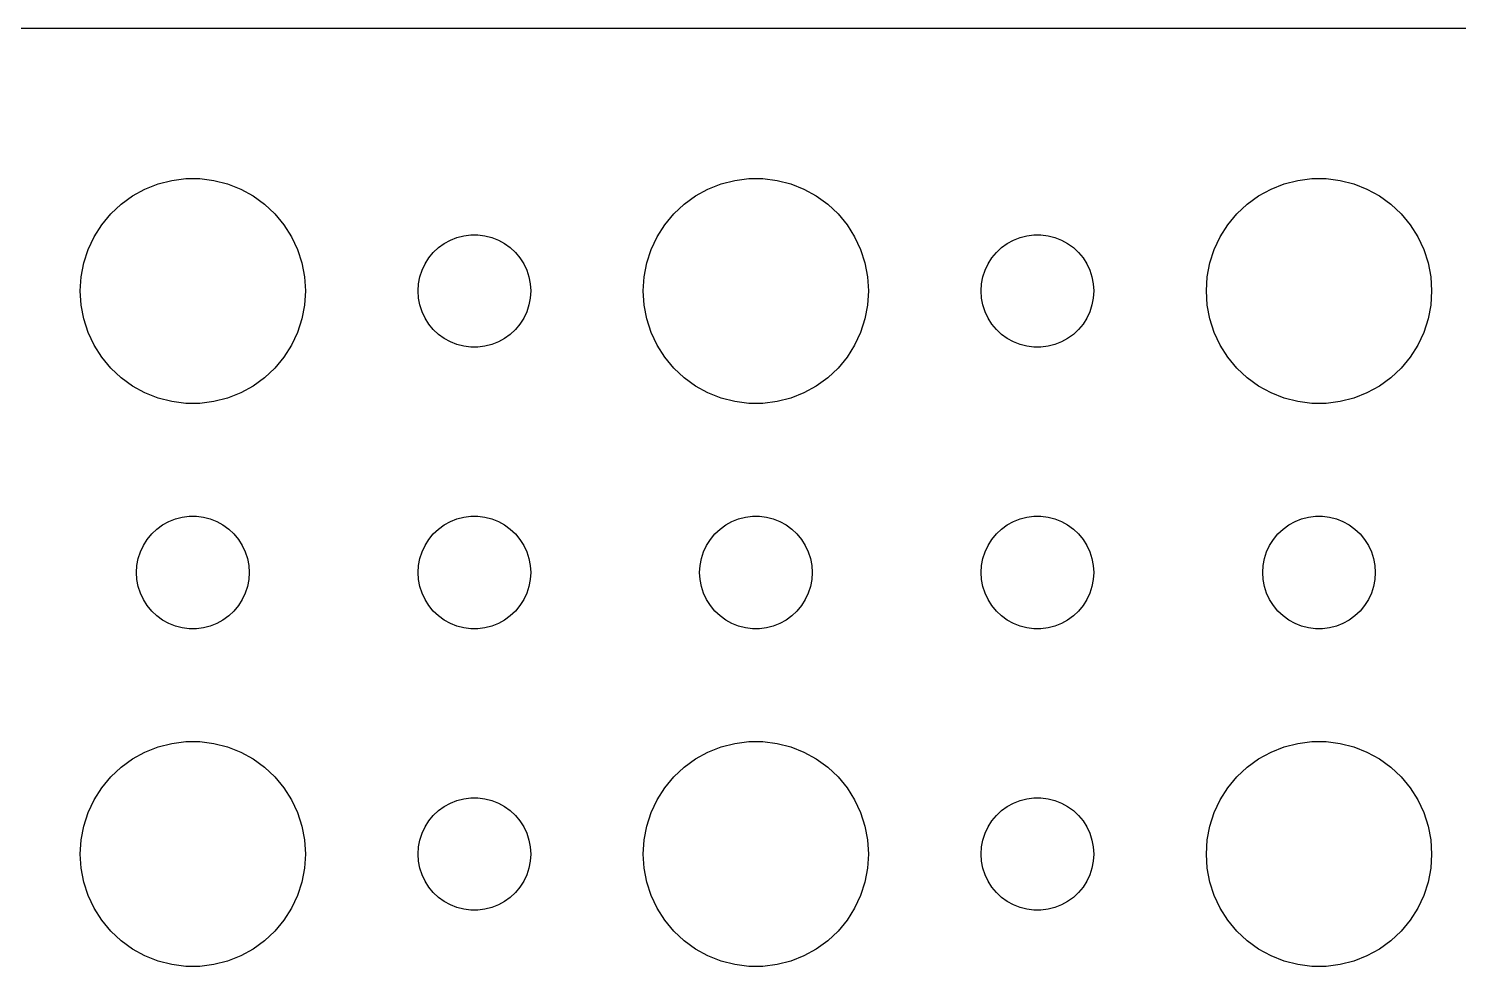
# Model space of a CAD drawing. Header units: metres. Extents: x -134 to 134, y 176 to 508.
# Drawn here: x 63.12 to 101.21, y 255.01 to 279.99 of the extents above; entities that cross this region are included whole.
import ezdxf

# ---------------------------------------------------------------- set-up
doc = ezdxf.new("R2010")
doc.units = ezdxf.units.M

msp = doc.modelspace()

# ---------------------------------------------------------------- linework, layer by layer
for p, q in [((129.814, 279.99), (-129.814, 279.99)), ((66.2227, 275.714), (66.573, 275.853)), ((66.573, 275.853), (66.9379, 275.947)), ((66.9379, 275.947), (67.3116, 275.994)), ((67.3116, 275.994), (67.6884, 275.994)), ((67.6884, 275.994), (68.0621, 275.947)), ((68.0621, 275.947), (68.427, 275.853)), ((68.427, 275.853), (68.7773, 275.714)), ((81.2227, 275.714), (81.573, 275.853)), ((81.573, 275.853), (81.9379, 275.947)), ((81.9379, 275.947), (82.3116, 275.994)), ((82.3116, 275.994), (82.6884, 275.994)), ((82.6884, 275.994), (83.0621, 275.947)), ((83.0621, 275.947), (83.427, 275.853)), ((83.427, 275.853), (83.7773, 275.714)), ((96.2227, 275.714), (96.573, 275.853)), ((96.573, 275.853), (96.9379, 275.947)), ((96.9379, 275.947), (97.3116, 275.994)), ((97.3116, 275.994), (97.6884, 275.994)), ((97.6884, 275.994), (98.0621, 275.947)), ((98.0621, 275.947), (98.427, 275.853)), ((98.427, 275.853), (98.7773, 275.714)), ((65.5877, 275.312), (65.8925, 275.533)), ((65.8925, 275.533), (66.2227, 275.714)), ((68.7773, 275.714), (69.1075, 275.533)), ((69.1075, 275.533), (69.4123, 275.312)), ((80.5877, 275.312), (80.8925, 275.533)), ((80.8925, 275.533), (81.2227, 275.714)), ((83.7773, 275.714), (84.1075, 275.533)), ((84.1075, 275.533), (84.4123, 275.312)), ((95.5877, 275.312), (95.8925, 275.533)), ((95.8925, 275.533), (96.2227, 275.714)), ((98.7773, 275.714), (99.1075, 275.533)), ((99.1075, 275.533), (99.4123, 275.312)), ((65.073, 274.763), (65.3131, 275.054)), ((65.3131, 275.054), (65.5877, 275.312)), ((69.4123, 275.312), (69.6869, 275.054)), ((69.6869, 275.054), (69.927, 274.763)), ((80.073, 274.763), (80.3131, 275.054)), ((80.3131, 275.054), (80.5877, 275.312)), ((84.4123, 275.312), (84.6869, 275.054)), ((84.6869, 275.054), (84.927, 274.763)), ((95.073, 274.763), (95.3131, 275.054)), ((95.3131, 275.054), (95.5877, 275.312)), ((99.4123, 275.312), (99.6869, 275.054)), ((99.6869, 275.054), (99.927, 274.763)), ((64.8711, 274.445), (65.073, 274.763)), ((69.927, 274.763), (70.1289, 274.445)), ((79.8711, 274.445), (80.073, 274.763)), ((84.927, 274.763), (85.1289, 274.445)), ((94.8711, 274.445), (95.073, 274.763)), ((99.927, 274.763), (100.129, 274.445)), ((64.7107, 274.104), (64.8711, 274.445)), ((70.1289, 274.445), (70.2893, 274.104)), ((74.0439, 274.156), (74.1963, 274.266)), ((74.1963, 274.266), (74.3613, 274.357)), ((74.3613, 274.357), (74.5365, 274.427)), ((74.5365, 274.427), (74.7189, 274.473)), ((74.7189, 274.473), (74.9058, 274.497)), ((74.9058, 274.497), (75.0942, 274.497)), ((75.0942, 274.497), (75.2811, 274.473)), ((75.2811, 274.473), (75.4635, 274.427)), ((75.4635, 274.427), (75.6387, 274.357)), ((75.6387, 274.357), (75.8037, 274.266)), ((75.8037, 274.266), (75.9561, 274.156)), ((79.7107, 274.104), (79.8711, 274.445)), ((85.1289, 274.445), (85.2893, 274.104)), ((89.0439, 274.156), (89.1963, 274.266)), ((89.1963, 274.266), (89.3613, 274.357)), ((89.3613, 274.357), (89.5365, 274.427)), ((89.5365, 274.427), (89.7189, 274.473)), ((89.7189, 274.473), (89.9058, 274.497)), ((89.9058, 274.497), (90.0942, 274.497)), ((90.0942, 274.497), (90.2811, 274.473)), ((90.2811, 274.473), (90.4635, 274.427)), ((90.4635, 274.427), (90.6387, 274.357)), ((90.6387, 274.357), (90.8037, 274.266)), ((90.8037, 274.266), (90.9561, 274.156)), ((94.7107, 274.104), (94.8711, 274.445)), ((100.129, 274.445), (100.289, 274.104)), ((64.5943, 273.746), (64.7107, 274.104)), ((70.2893, 274.104), (70.4057, 273.746)), ((73.6855, 273.723), (73.7865, 273.882)), ((73.7865, 273.882), (73.9065, 274.027)), ((73.9065, 274.027), (74.0439, 274.156)), ((75.9561, 274.156), (76.0934, 274.027)), ((76.0934, 274.027), (76.2135, 273.882)), ((76.2135, 273.882), (76.3145, 273.723)), ((79.5943, 273.746), (79.7107, 274.104)), ((85.2893, 274.104), (85.4057, 273.746)), ((88.6855, 273.723), (88.7865, 273.882)), ((88.7865, 273.882), (88.9065, 274.027)), ((88.9065, 274.027), (89.0439, 274.156)), ((90.9561, 274.156), (91.0934, 274.027)), ((91.0934, 274.027), (91.2135, 273.882)), ((91.2135, 273.882), (91.3145, 273.723)), ((94.5943, 273.746), (94.7107, 274.104)), ((100.289, 274.104), (100.406, 273.746)), ((64.5237, 273.376), (64.5943, 273.746)), ((70.4057, 273.746), (70.4763, 273.376)), ((73.5471, 273.373), (73.6053, 273.552)), ((73.6053, 273.552), (73.6855, 273.723)), ((76.3145, 273.723), (76.3947, 273.552)), ((76.3947, 273.552), (76.4529, 273.373)), ((79.5237, 273.376), (79.5943, 273.746)), ((85.4057, 273.746), (85.4763, 273.376)), ((88.5471, 273.373), (88.6053, 273.552)), ((88.6053, 273.552), (88.6855, 273.723)), ((91.3145, 273.723), (91.3947, 273.552)), ((91.3947, 273.552), (91.4529, 273.373)), ((94.5237, 273.376), (94.5943, 273.746)), ((100.406, 273.746), (100.476, 273.376)), ((64.5, 273), (64.5237, 273.376)), ((70.4763, 273.376), (70.5, 273)), ((73.5, 273), (73.5118, 273.188)), ((73.5118, 273.188), (73.5471, 273.373)), ((76.4529, 273.373), (76.4882, 273.188)), ((76.4882, 273.188), (76.5, 273)), ((79.5, 273), (79.5237, 273.376)), ((85.4763, 273.376), (85.5, 273)), ((88.5, 273), (88.5118, 273.188)), ((88.5118, 273.188), (88.5471, 273.373)), ((91.4529, 273.373), (91.4882, 273.188)), ((91.4882, 273.188), (91.5, 273)), ((94.5, 273), (94.5237, 273.376)), ((100.476, 273.376), (100.5, 273)), ((64.5237, 272.624), (64.5, 273)), ((70.5, 273), (70.4763, 272.624)), ((73.5118, 272.812), (73.5, 273)), ((73.5471, 272.627), (73.5118, 272.812)), ((76.4882, 272.812), (76.4529, 272.627)), ((76.5, 273), (76.4882, 272.812)), ((79.5237, 272.624), (79.5, 273)), ((85.5, 273), (85.4763, 272.624)), ((88.5118, 272.812), (88.5, 273)), ((88.5471, 272.627), (88.5118, 272.812)), ((91.4882, 272.812), (91.4529, 272.627)), ((91.5, 273), (91.4882, 272.812)), ((94.5237, 272.624), (94.5, 273)), ((100.5, 273), (100.476, 272.624)), ((64.5943, 272.254), (64.5237, 272.624)), ((70.4763, 272.624), (70.4057, 272.254)), ((73.6053, 272.448), (73.5471, 272.627)), ((73.6855, 272.277), (73.6053, 272.448)), ((76.3947, 272.448), (76.3145, 272.277)), ((76.4529, 272.627), (76.3947, 272.448)), ((79.5943, 272.254), (79.5237, 272.624)), ((85.4763, 272.624), (85.4057, 272.254)), ((88.6053, 272.448), (88.5471, 272.627)), ((88.6855, 272.277), (88.6053, 272.448)), ((91.3947, 272.448), (91.3145, 272.277)), ((91.4529, 272.627), (91.3947, 272.448)), ((94.5943, 272.254), (94.5237, 272.624)), ((100.476, 272.624), (100.406, 272.254)), ((64.7107, 271.896), (64.5943, 272.254)), ((70.4057, 272.254), (70.2893, 271.896)), ((73.7865, 272.118), (73.6855, 272.277)), ((73.9065, 271.973), (73.7865, 272.118)), ((74.0439, 271.844), (73.9065, 271.973)), ((76.0934, 271.973), (75.9561, 271.844)), ((76.2135, 272.118), (76.0934, 271.973)), ((76.3145, 272.277), (76.2135, 272.118)), ((79.7107, 271.896), (79.5943, 272.254)), ((85.4057, 272.254), (85.2893, 271.896)), ((88.7865, 272.118), (88.6855, 272.277)), ((88.9065, 271.973), (88.7865, 272.118)), ((89.0439, 271.844), (88.9065, 271.973)), ((91.0934, 271.973), (90.9561, 271.844)), ((91.2135, 272.118), (91.0934, 271.973)), ((91.3145, 272.277), (91.2135, 272.118)), ((94.7107, 271.896), (94.5943, 272.254)), ((100.406, 272.254), (100.289, 271.896)), ((64.8711, 271.555), (64.7107, 271.896)), ((70.2893, 271.896), (70.1289, 271.555)), ((74.1963, 271.734), (74.0439, 271.844)), ((74.3613, 271.643), (74.1963, 271.734)), ((74.5365, 271.573), (74.3613, 271.643)), ((74.7189, 271.527), (74.5365, 271.573)), ((75.4635, 271.573), (75.2811, 271.527)), ((75.6387, 271.643), (75.4635, 271.573)), ((75.8037, 271.734), (75.6387, 271.643)), ((75.9561, 271.844), (75.8037, 271.734)), ((79.8711, 271.555), (79.7107, 271.896)), ((85.2893, 271.896), (85.1289, 271.555)), ((89.1963, 271.734), (89.0439, 271.844)), ((89.3613, 271.643), (89.1963, 271.734)), ((89.5365, 271.573), (89.3613, 271.643)), ((89.7189, 271.527), (89.5365, 271.573)), ((90.4635, 271.573), (90.2811, 271.527)), ((90.6387, 271.643), (90.4635, 271.573)), ((90.8037, 271.734), (90.6387, 271.643)), ((90.9561, 271.844), (90.8037, 271.734)), ((94.8711, 271.555), (94.7107, 271.896)), ((100.289, 271.896), (100.129, 271.555)), ((65.073, 271.237), (64.8711, 271.555)), ((65.3131, 270.946), (65.073, 271.237)), ((69.927, 271.237), (69.6869, 270.946)), ((70.1289, 271.555), (69.927, 271.237)), ((74.9058, 271.503), (74.7189, 271.527)), ((75.0942, 271.503), (74.9058, 271.503)), ((75.2811, 271.527), (75.0942, 271.503)), ((80.073, 271.237), (79.8711, 271.555)), ((80.3131, 270.946), (80.073, 271.237)), ((84.927, 271.237), (84.6869, 270.946)), ((85.1289, 271.555), (84.927, 271.237)), ((89.9058, 271.503), (89.7189, 271.527)), ((90.0942, 271.503), (89.9058, 271.503)), ((90.2811, 271.527), (90.0942, 271.503)), ((95.073, 271.237), (94.8711, 271.555)), ((95.3131, 270.946), (95.073, 271.237)), ((99.927, 271.237), (99.6869, 270.946)), ((100.129, 271.555), (99.927, 271.237)), ((65.5877, 270.688), (65.3131, 270.946)), ((69.6869, 270.946), (69.4123, 270.688)), ((80.5877, 270.688), (80.3131, 270.946)), ((84.6869, 270.946), (84.4123, 270.688)), ((95.5877, 270.688), (95.3131, 270.946)), ((99.6869, 270.946), (99.4123, 270.688)), ((65.8925, 270.467), (65.5877, 270.688)), ((66.2227, 270.286), (65.8925, 270.467)), ((69.1075, 270.467), (68.7773, 270.286)), ((69.4123, 270.688), (69.1075, 270.467)), ((80.8925, 270.467), (80.5877, 270.688)), ((81.2227, 270.286), (80.8925, 270.467)), ((84.1075, 270.467), (83.7773, 270.286)), ((84.4123, 270.688), (84.1075, 270.467)), ((95.8925, 270.467), (95.5877, 270.688)), ((96.2227, 270.286), (95.8925, 270.467)), ((99.1075, 270.467), (98.7773, 270.286)), ((99.4123, 270.688), (99.1075, 270.467)), ((66.573, 270.147), (66.2227, 270.286)), ((66.9379, 270.053), (66.573, 270.147)), ((67.3116, 270.006), (66.9379, 270.053)), ((68.0621, 270.053), (67.6884, 270.006)), ((68.427, 270.147), (68.0621, 270.053)), ((68.7773, 270.286), (68.427, 270.147)), ((81.573, 270.147), (81.2227, 270.286)), ((81.9379, 270.053), (81.573, 270.147)), ((82.3116, 270.006), (81.9379, 270.053)), ((83.0621, 270.053), (82.6884, 270.006)), ((83.427, 270.147), (83.0621, 270.053)), ((83.7773, 270.286), (83.427, 270.147)), ((96.573, 270.147), (96.2227, 270.286)), ((96.9379, 270.053), (96.573, 270.147)), ((97.3116, 270.006), (96.9379, 270.053)), ((98.0621, 270.053), (97.6884, 270.006)), ((98.427, 270.147), (98.0621, 270.053)), ((98.7773, 270.286), (98.427, 270.147)), ((67.6884, 270.006), (67.3116, 270.006)), ((82.6884, 270.006), (82.3116, 270.006)), ((97.6884, 270.006), (97.3116, 270.006)), ((66.4065, 266.527), (66.5439, 266.656)), ((66.5439, 266.656), (66.6963, 266.766)), ((66.6963, 266.766), (66.8613, 266.857)), ((66.8613, 266.857), (67.0365, 266.927)), ((67.0365, 266.927), (67.2189, 266.973)), ((67.2189, 266.973), (67.4058, 266.997)), ((67.4058, 266.997), (67.5942, 266.997)), ((67.5942, 266.997), (67.7811, 266.973)), ((67.7811, 266.973), (67.9635, 266.927)), ((67.9635, 266.927), (68.1387, 266.857)), ((68.1387, 266.857), (68.3037, 266.766)), ((68.3037, 266.766), (68.4561, 266.656)), ((68.4561, 266.656), (68.5934, 266.527)), ((73.9065, 266.527), (74.0439, 266.656)), ((74.0439, 266.656), (74.1963, 266.766)), ((74.1963, 266.766), (74.3613, 266.857)), ((74.3613, 266.857), (74.5365, 266.927)), ((74.5365, 266.927), (74.7189, 266.973)), ((74.7189, 266.973), (74.9058, 266.997)), ((74.9058, 266.997), (75.0942, 266.997)), ((75.0942, 266.997), (75.2811, 266.973)), ((75.2811, 266.973), (75.4635, 266.927)), ((75.4635, 266.927), (75.6387, 266.857)), ((75.6387, 266.857), (75.8037, 266.766)), ((75.8037, 266.766), (75.9561, 266.656)), ((75.9561, 266.656), (76.0934, 266.527)), ((81.4065, 266.527), (81.5439, 266.656)), ((81.5439, 266.656), (81.6963, 266.766)), ((81.6963, 266.766), (81.8613, 266.857)), ((81.8613, 266.857), (82.0365, 266.927)), ((82.0365, 266.927), (82.2189, 266.973)), ((82.2189, 266.973), (82.4058, 266.997)), ((82.4058, 266.997), (82.5942, 266.997)), ((82.5942, 266.997), (82.7811, 266.973)), ((82.7811, 266.973), (82.9635, 266.927)), ((82.9635, 266.927), (83.1387, 266.857)), ((83.1387, 266.857), (83.3037, 266.766)), ((83.3037, 266.766), (83.4561, 266.656)), ((83.4561, 266.656), (83.5934, 266.527)), ((88.9065, 266.527), (89.0439, 266.656)), ((89.0439, 266.656), (89.1963, 266.766)), ((89.1963, 266.766), (89.3613, 266.857)), ((89.3613, 266.857), (89.5365, 266.927)), ((89.5365, 266.927), (89.7189, 266.973)), ((89.7189, 266.973), (89.9058, 266.997)), ((89.9058, 266.997), (90.0942, 266.997)), ((90.0942, 266.997), (90.2811, 266.973)), ((90.2811, 266.973), (90.4635, 266.927)), ((90.4635, 266.927), (90.6387, 266.857)), ((90.6387, 266.857), (90.8037, 266.766)), ((90.8037, 266.766), (90.9561, 266.656)), ((90.9561, 266.656), (91.0934, 266.527)), ((96.4065, 266.527), (96.5439, 266.656)), ((96.5439, 266.656), (96.6963, 266.766)), ((96.6963, 266.766), (96.8613, 266.857)), ((96.8613, 266.857), (97.0365, 266.927)), ((97.0365, 266.927), (97.2189, 266.973)), ((97.2189, 266.973), (97.4058, 266.997)), ((97.4058, 266.997), (97.5942, 266.997)), ((97.5942, 266.997), (97.7811, 266.973)), ((97.7811, 266.973), (97.9635, 266.927)), ((97.9635, 266.927), (98.1387, 266.857)), ((98.1387, 266.857), (98.3037, 266.766)), ((98.3037, 266.766), (98.4561, 266.656)), ((98.4561, 266.656), (98.5934, 266.527)), ((66.1855, 266.223), (66.2865, 266.382)), ((66.2865, 266.382), (66.4065, 266.527)), ((68.5934, 266.527), (68.7135, 266.382)), ((68.7135, 266.382), (68.8145, 266.223)), ((73.6855, 266.223), (73.7865, 266.382)), ((73.7865, 266.382), (73.9065, 266.527)), ((76.0934, 266.527), (76.2135, 266.382)), ((76.2135, 266.382), (76.3145, 266.223)), ((81.1855, 266.223), (81.2865, 266.382)), ((81.2865, 266.382), (81.4065, 266.527)), ((83.5934, 266.527), (83.7135, 266.382)), ((83.7135, 266.382), (83.8145, 266.223)), ((88.6855, 266.223), (88.7865, 266.382)), ((88.7865, 266.382), (88.9065, 266.527)), ((91.0934, 266.527), (91.2135, 266.382)), ((91.2135, 266.382), (91.3145, 266.223)), ((96.1855, 266.223), (96.2865, 266.382)), ((96.2865, 266.382), (96.4065, 266.527)), ((98.5934, 266.527), (98.7135, 266.382)), ((98.7135, 266.382), (98.8145, 266.223)), ((66.0118, 265.688), (66.0471, 265.873)), ((66.0471, 265.873), (66.1053, 266.052)), ((66.1053, 266.052), (66.1855, 266.223)), ((68.8145, 266.223), (68.8947, 266.052)), ((68.8947, 266.052), (68.9529, 265.873)), ((68.9529, 265.873), (68.9882, 265.688)), ((73.5118, 265.688), (73.5471, 265.873)), ((73.5471, 265.873), (73.6053, 266.052)), ((73.6053, 266.052), (73.6855, 266.223)), ((76.3145, 266.223), (76.3947, 266.052)), ((76.3947, 266.052), (76.4529, 265.873)), ((76.4529, 265.873), (76.4882, 265.688)), ((81.0118, 265.688), (81.0471, 265.873)), ((81.0471, 265.873), (81.1053, 266.052)), ((81.1053, 266.052), (81.1855, 266.223)), ((83.8145, 266.223), (83.8947, 266.052)), ((83.8947, 266.052), (83.9529, 265.873)), ((83.9529, 265.873), (83.9882, 265.688)), ((88.5118, 265.688), (88.5471, 265.873)), ((88.5471, 265.873), (88.6053, 266.052)), ((88.6053, 266.052), (88.6855, 266.223)), ((91.3145, 266.223), (91.3947, 266.052)), ((91.3947, 266.052), (91.4529, 265.873)), ((91.4529, 265.873), (91.4882, 265.688)), ((96.0118, 265.688), (96.0471, 265.873)), ((96.0471, 265.873), (96.1053, 266.052)), ((96.1053, 266.052), (96.1855, 266.223)), ((98.8145, 266.223), (98.8947, 266.052)), ((98.8947, 266.052), (98.9529, 265.873)), ((98.9529, 265.873), (98.9882, 265.688)), ((66, 265.5), (66.0118, 265.688)), ((66.0118, 265.312), (66, 265.5)), ((68.9882, 265.688), (69, 265.5)), ((69, 265.5), (68.9882, 265.312)), ((73.5, 265.5), (73.5118, 265.688)), ((73.5118, 265.312), (73.5, 265.5)), ((76.4882, 265.688), (76.5, 265.5)), ((76.5, 265.5), (76.4882, 265.312)), ((81, 265.5), (81.0118, 265.688)), ((81.0118, 265.312), (81, 265.5)), ((83.9882, 265.688), (84, 265.5)), ((84, 265.5), (83.9882, 265.312)), ((88.5, 265.5), (88.5118, 265.688)), ((88.5118, 265.312), (88.5, 265.5)), ((91.4882, 265.688), (91.5, 265.5)), ((91.5, 265.5), (91.4882, 265.312)), ((96, 265.5), (96.0118, 265.688)), ((96.0118, 265.312), (96, 265.5)), ((98.9882, 265.688), (99, 265.5)), ((99, 265.5), (98.9882, 265.312)), ((66.0471, 265.127), (66.0118, 265.312)), ((66.1053, 264.948), (66.0471, 265.127)), ((68.9529, 265.127), (68.8947, 264.948)), ((68.9882, 265.312), (68.9529, 265.127)), ((73.5471, 265.127), (73.5118, 265.312)), ((73.6053, 264.948), (73.5471, 265.127)), ((76.4529, 265.127), (76.3947, 264.948)), ((76.4882, 265.312), (76.4529, 265.127)), ((81.0471, 265.127), (81.0118, 265.312)), ((81.1053, 264.948), (81.0471, 265.127)), ((83.9529, 265.127), (83.8947, 264.948)), ((83.9882, 265.312), (83.9529, 265.127)), ((88.5471, 265.127), (88.5118, 265.312)), ((88.6053, 264.948), (88.5471, 265.127)), ((91.4529, 265.127), (91.3947, 264.948)), ((91.4882, 265.312), (91.4529, 265.127)), ((96.0471, 265.127), (96.0118, 265.312)), ((96.1053, 264.948), (96.0471, 265.127)), ((98.9529, 265.127), (98.8947, 264.948)), ((98.9882, 265.312), (98.9529, 265.127)), ((66.1855, 264.777), (66.1053, 264.948)), ((66.2865, 264.618), (66.1855, 264.777)), ((68.8145, 264.777), (68.7135, 264.618)), ((68.8947, 264.948), (68.8145, 264.777)), ((73.6855, 264.777), (73.6053, 264.948)), ((73.7865, 264.618), (73.6855, 264.777)), ((76.3145, 264.777), (76.2135, 264.618)), ((76.3947, 264.948), (76.3145, 264.777)), ((81.1855, 264.777), (81.1053, 264.948)), ((81.2865, 264.618), (81.1855, 264.777)), ((83.8145, 264.777), (83.7135, 264.618)), ((83.8947, 264.948), (83.8145, 264.777)), ((88.6855, 264.777), (88.6053, 264.948)), ((88.7865, 264.618), (88.6855, 264.777)), ((91.3145, 264.777), (91.2135, 264.618)), ((91.3947, 264.948), (91.3145, 264.777)), ((96.1855, 264.777), (96.1053, 264.948)), ((96.2865, 264.618), (96.1855, 264.777)), ((98.8145, 264.777), (98.7135, 264.618)), ((98.8947, 264.948), (98.8145, 264.777)), ((66.4065, 264.473), (66.2865, 264.618)), ((66.5439, 264.344), (66.4065, 264.473)), ((66.6963, 264.234), (66.5439, 264.344)), ((68.4561, 264.344), (68.3037, 264.234)), ((68.5934, 264.473), (68.4561, 264.344)), ((68.7135, 264.618), (68.5934, 264.473)), ((73.9065, 264.473), (73.7865, 264.618)), ((74.0439, 264.344), (73.9065, 264.473)), ((74.1963, 264.234), (74.0439, 264.344)), ((75.9561, 264.344), (75.8037, 264.234)), ((76.0934, 264.473), (75.9561, 264.344)), ((76.2135, 264.618), (76.0934, 264.473)), ((81.4065, 264.473), (81.2865, 264.618)), ((81.5439, 264.344), (81.4065, 264.473)), ((81.6963, 264.234), (81.5439, 264.344)), ((83.4561, 264.344), (83.3037, 264.234)), ((83.5934, 264.473), (83.4561, 264.344)), ((83.7135, 264.618), (83.5934, 264.473)), ((88.9065, 264.473), (88.7865, 264.618)), ((89.0439, 264.344), (88.9065, 264.473)), ((89.1963, 264.234), (89.0439, 264.344)), ((90.9561, 264.344), (90.8037, 264.234)), ((91.0934, 264.473), (90.9561, 264.344)), ((91.2135, 264.618), (91.0934, 264.473)), ((96.4065, 264.473), (96.2865, 264.618)), ((96.5439, 264.344), (96.4065, 264.473)), ((96.6963, 264.234), (96.5439, 264.344)), ((98.4561, 264.344), (98.3037, 264.234)), ((98.5934, 264.473), (98.4561, 264.344)), ((98.7135, 264.618), (98.5934, 264.473)), ((66.8613, 264.143), (66.6963, 264.234)), ((67.0365, 264.073), (66.8613, 264.143)), ((67.2189, 264.027), (67.0365, 264.073)), ((67.4058, 264.003), (67.2189, 264.027)), ((67.5942, 264.003), (67.4058, 264.003)), ((67.7811, 264.027), (67.5942, 264.003)), ((67.9635, 264.073), (67.7811, 264.027)), ((68.1387, 264.143), (67.9635, 264.073)), ((68.3037, 264.234), (68.1387, 264.143)), ((74.3613, 264.143), (74.1963, 264.234)), ((74.5365, 264.073), (74.3613, 264.143)), ((74.7189, 264.027), (74.5365, 264.073)), ((74.9058, 264.003), (74.7189, 264.027)), ((75.0942, 264.003), (74.9058, 264.003)), ((75.2811, 264.027), (75.0942, 264.003)), ((75.4635, 264.073), (75.2811, 264.027)), ((75.6387, 264.143), (75.4635, 264.073)), ((75.8037, 264.234), (75.6387, 264.143)), ((81.8613, 264.143), (81.6963, 264.234)), ((82.0365, 264.073), (81.8613, 264.143)), ((82.2189, 264.027), (82.0365, 264.073)), ((82.4058, 264.003), (82.2189, 264.027)), ((82.5942, 264.003), (82.4058, 264.003)), ((82.7811, 264.027), (82.5942, 264.003)), ((82.9635, 264.073), (82.7811, 264.027)), ((83.1387, 264.143), (82.9635, 264.073)), ((83.3037, 264.234), (83.1387, 264.143)), ((89.3613, 264.143), (89.1963, 264.234)), ((89.5365, 264.073), (89.3613, 264.143)), ((89.7189, 264.027), (89.5365, 264.073)), ((89.9058, 264.003), (89.7189, 264.027)), ((90.0942, 264.003), (89.9058, 264.003)), ((90.2811, 264.027), (90.0942, 264.003)), ((90.4635, 264.073), (90.2811, 264.027)), ((90.6387, 264.143), (90.4635, 264.073)), ((90.8037, 264.234), (90.6387, 264.143)), ((96.8613, 264.143), (96.6963, 264.234)), ((97.0365, 264.073), (96.8613, 264.143)), ((97.2189, 264.027), (97.0365, 264.073)), ((97.4058, 264.003), (97.2189, 264.027)), ((97.5942, 264.003), (97.4058, 264.003)), ((97.7811, 264.027), (97.5942, 264.003)), ((97.9635, 264.073), (97.7811, 264.027)), ((98.1387, 264.143), (97.9635, 264.073)), ((98.3037, 264.234), (98.1387, 264.143)), ((66.573, 260.853), (66.9379, 260.947)), ((66.9379, 260.947), (67.3116, 260.994)), ((67.3116, 260.994), (67.6884, 260.994)), ((67.6884, 260.994), (68.0621, 260.947)), ((68.0621, 260.947), (68.427, 260.853)), ((81.573, 260.853), (81.9379, 260.947)), ((81.9379, 260.947), (82.3116, 260.994)), ((82.3116, 260.994), (82.6884, 260.994)), ((82.6884, 260.994), (83.0621, 260.947)), ((83.0621, 260.947), (83.427, 260.853)), ((96.573, 260.853), (96.9379, 260.947)), ((96.9379, 260.947), (97.3116, 260.994)), ((97.3116, 260.994), (97.6884, 260.994)), ((97.6884, 260.994), (98.0621, 260.947)), ((98.0621, 260.947), (98.427, 260.853)), ((65.5877, 260.312), (65.8925, 260.533)), ((65.8925, 260.533), (66.2227, 260.714)), ((66.2227, 260.714), (66.573, 260.853)), ((68.427, 260.853), (68.7773, 260.714)), ((68.7773, 260.714), (69.1075, 260.533)), ((69.1075, 260.533), (69.4123, 260.312)), ((80.5877, 260.312), (80.8925, 260.533)), ((80.8925, 260.533), (81.2227, 260.714)), ((81.2227, 260.714), (81.573, 260.853)), ((83.427, 260.853), (83.7773, 260.714)), ((83.7773, 260.714), (84.1075, 260.533)), ((84.1075, 260.533), (84.4123, 260.312)), ((95.5877, 260.312), (95.8925, 260.533)), ((95.8925, 260.533), (96.2227, 260.714)), ((96.2227, 260.714), (96.573, 260.853)), ((98.427, 260.853), (98.7773, 260.714)), ((98.7773, 260.714), (99.1075, 260.533)), ((99.1075, 260.533), (99.4123, 260.312)), ((65.3131, 260.054), (65.5877, 260.312)), ((69.4123, 260.312), (69.6869, 260.054)), ((80.3131, 260.054), (80.5877, 260.312)), ((84.4123, 260.312), (84.6869, 260.054)), ((95.3131, 260.054), (95.5877, 260.312)), ((99.4123, 260.312), (99.6869, 260.054)), ((65.073, 259.763), (65.3131, 260.054)), ((69.6869, 260.054), (69.927, 259.763)), ((80.073, 259.763), (80.3131, 260.054)), ((84.6869, 260.054), (84.927, 259.763)), ((95.073, 259.763), (95.3131, 260.054)), ((99.6869, 260.054), (99.927, 259.763)), ((64.7107, 259.104), (64.8711, 259.445)), ((64.8711, 259.445), (65.073, 259.763)), ((69.927, 259.763), (70.1289, 259.445)), ((70.1289, 259.445), (70.2893, 259.104)), ((74.3613, 259.357), (74.5365, 259.427)), ((74.5365, 259.427), (74.7189, 259.473)), ((74.7189, 259.473), (74.9058, 259.497)), ((74.9058, 259.497), (75.0942, 259.497)), ((75.0942, 259.497), (75.2811, 259.473)), ((75.2811, 259.473), (75.4635, 259.427)), ((75.4635, 259.427), (75.6387, 259.357)), ((79.7107, 259.104), (79.8711, 259.445)), ((79.8711, 259.445), (80.073, 259.763)), ((84.927, 259.763), (85.1289, 259.445)), ((85.1289, 259.445), (85.2893, 259.104)), ((89.3613, 259.357), (89.5365, 259.427)), ((89.5365, 259.427), (89.7189, 259.473)), ((89.7189, 259.473), (89.9058, 259.497)), ((89.9058, 259.497), (90.0942, 259.497)), ((90.0942, 259.497), (90.2811, 259.473)), ((90.2811, 259.473), (90.4635, 259.427)), ((90.4635, 259.427), (90.6387, 259.357)), ((94.7107, 259.104), (94.8711, 259.445)), ((94.8711, 259.445), (95.073, 259.763)), ((99.927, 259.763), (100.129, 259.445)), ((100.129, 259.445), (100.289, 259.104)), ((64.5943, 258.746), (64.7107, 259.104)), ((70.2893, 259.104), (70.4057, 258.746)), ((73.7865, 258.882), (73.9065, 259.027)), ((73.9065, 259.027), (74.0439, 259.156)), ((74.0439, 259.156), (74.1963, 259.266)), ((74.1963, 259.266), (74.3613, 259.357)), ((75.6387, 259.357), (75.8037, 259.266)), ((75.8037, 259.266), (75.9561, 259.156)), ((75.9561, 259.156), (76.0934, 259.027)), ((76.0934, 259.027), (76.2135, 258.882)), ((79.5943, 258.746), (79.7107, 259.104)), ((85.2893, 259.104), (85.4057, 258.746)), ((88.7865, 258.882), (88.9065, 259.027)), ((88.9065, 259.027), (89.0439, 259.156)), ((89.0439, 259.156), (89.1963, 259.266)), ((89.1963, 259.266), (89.3613, 259.357)), ((90.6387, 259.357), (90.8037, 259.266)), ((90.8037, 259.266), (90.9561, 259.156)), ((90.9561, 259.156), (91.0934, 259.027)), ((91.0934, 259.027), (91.2135, 258.882)), ((94.5943, 258.746), (94.7107, 259.104)), ((100.289, 259.104), (100.406, 258.746)), ((64.5237, 258.376), (64.5943, 258.746)), ((70.4057, 258.746), (70.4763, 258.376)), ((73.6053, 258.552), (73.6855, 258.723)), ((73.6855, 258.723), (73.7865, 258.882)), ((76.2135, 258.882), (76.3145, 258.723)), ((76.3145, 258.723), (76.3947, 258.552)), ((79.5237, 258.376), (79.5943, 258.746)), ((85.4057, 258.746), (85.4763, 258.376)), ((88.6053, 258.552), (88.6855, 258.723)), ((88.6855, 258.723), (88.7865, 258.882)), ((91.2135, 258.882), (91.3145, 258.723)), ((91.3145, 258.723), (91.3947, 258.552)), ((94.5237, 258.376), (94.5943, 258.746)), ((100.406, 258.746), (100.476, 258.376)), ((64.5, 258), (64.5237, 258.376)), ((70.4763, 258.376), (70.5, 258)), ((73.5118, 258.188), (73.5471, 258.373)), ((73.5471, 258.373), (73.6053, 258.552)), ((76.3947, 258.552), (76.4529, 258.373)), ((76.4529, 258.373), (76.4882, 258.188)), ((79.5, 258), (79.5237, 258.376)), ((85.4763, 258.376), (85.5, 258)), ((88.5118, 258.188), (88.5471, 258.373)), ((88.5471, 258.373), (88.6053, 258.552)), ((91.3947, 258.552), (91.4529, 258.373)), ((91.4529, 258.373), (91.4882, 258.188)), ((94.5, 258), (94.5237, 258.376)), ((100.476, 258.376), (100.5, 258)), ((64.5237, 257.624), (64.5, 258)), ((70.5, 258), (70.4763, 257.624)), ((73.5, 258), (73.5118, 258.188)), ((73.5118, 257.812), (73.5, 258)), ((76.4882, 258.188), (76.5, 258)), ((76.5, 258), (76.4882, 257.812)), ((79.5237, 257.624), (79.5, 258)), ((85.5, 258), (85.4763, 257.624)), ((88.5, 258), (88.5118, 258.188)), ((88.5118, 257.812), (88.5, 258)), ((91.4882, 258.188), (91.5, 258)), ((91.5, 258), (91.4882, 257.812)), ((94.5237, 257.624), (94.5, 258)), ((100.5, 258), (100.476, 257.624)), ((64.5943, 257.254), (64.5237, 257.624)), ((70.4763, 257.624), (70.4057, 257.254)), ((73.5471, 257.627), (73.5118, 257.812)), ((73.6053, 257.448), (73.5471, 257.627)), ((76.4529, 257.627), (76.3947, 257.448)), ((76.4882, 257.812), (76.4529, 257.627)), ((79.5943, 257.254), (79.5237, 257.624)), ((85.4763, 257.624), (85.4057, 257.254)), ((88.5471, 257.627), (88.5118, 257.812)), ((88.6053, 257.448), (88.5471, 257.627)), ((91.4529, 257.627), (91.3947, 257.448)), ((91.4882, 257.812), (91.4529, 257.627)), ((94.5943, 257.254), (94.5237, 257.624)), ((100.476, 257.624), (100.406, 257.254)), ((64.7107, 256.896), (64.5943, 257.254)), ((70.4057, 257.254), (70.2893, 256.896)), ((73.6855, 257.277), (73.6053, 257.448)), ((73.7865, 257.118), (73.6855, 257.277)), ((73.9065, 256.973), (73.7865, 257.118)), ((76.2135, 257.118), (76.0934, 256.973)), ((76.3145, 257.277), (76.2135, 257.118)), ((76.3947, 257.448), (76.3145, 257.277)), ((79.7107, 256.896), (79.5943, 257.254)), ((85.4057, 257.254), (85.2893, 256.896)), ((88.6855, 257.277), (88.6053, 257.448)), ((88.7865, 257.118), (88.6855, 257.277)), ((88.9065, 256.973), (88.7865, 257.118)), ((91.2135, 257.118), (91.0934, 256.973)), ((91.3145, 257.277), (91.2135, 257.118)), ((91.3947, 257.448), (91.3145, 257.277)), ((94.7107, 256.896), (94.5943, 257.254)), ((100.406, 257.254), (100.289, 256.896)), ((64.8711, 256.555), (64.7107, 256.896)), ((70.2893, 256.896), (70.1289, 256.555)), ((74.0439, 256.844), (73.9065, 256.973)), ((74.1963, 256.734), (74.0439, 256.844)), ((74.3613, 256.643), (74.1963, 256.734)), ((75.8037, 256.734), (75.6387, 256.643)), ((75.9561, 256.844), (75.8037, 256.734)), ((76.0934, 256.973), (75.9561, 256.844)), ((79.8711, 256.555), (79.7107, 256.896)), ((85.2893, 256.896), (85.1289, 256.555)), ((89.0439, 256.844), (88.9065, 256.973)), ((89.1963, 256.734), (89.0439, 256.844)), ((89.3613, 256.643), (89.1963, 256.734)), ((90.8037, 256.734), (90.6387, 256.643)), ((90.9561, 256.844), (90.8037, 256.734)), ((91.0934, 256.973), (90.9561, 256.844)), ((94.8711, 256.555), (94.7107, 256.896)), ((100.289, 256.896), (100.129, 256.555)), ((65.073, 256.237), (64.8711, 256.555)), ((70.1289, 256.555), (69.927, 256.237)), ((74.5365, 256.573), (74.3613, 256.643)), ((74.7189, 256.527), (74.5365, 256.573)), ((74.9058, 256.503), (74.7189, 256.527)), ((75.0942, 256.503), (74.9058, 256.503)), ((75.2811, 256.527), (75.0942, 256.503)), ((75.4635, 256.573), (75.2811, 256.527)), ((75.6387, 256.643), (75.4635, 256.573)), ((80.073, 256.237), (79.8711, 256.555)), ((85.1289, 256.555), (84.927, 256.237)), ((89.5365, 256.573), (89.3613, 256.643)), ((89.7189, 256.527), (89.5365, 256.573)), ((89.9058, 256.503), (89.7189, 256.527)), ((90.0942, 256.503), (89.9058, 256.503)), ((90.2811, 256.527), (90.0942, 256.503)), ((90.4635, 256.573), (90.2811, 256.527)), ((90.6387, 256.643), (90.4635, 256.573)), ((95.073, 256.237), (94.8711, 256.555)), ((100.129, 256.555), (99.927, 256.237)), ((65.3131, 255.946), (65.073, 256.237)), ((69.927, 256.237), (69.6869, 255.946)), ((80.3131, 255.946), (80.073, 256.237)), ((84.927, 256.237), (84.6869, 255.946)), ((95.3131, 255.946), (95.073, 256.237)), ((99.927, 256.237), (99.6869, 255.946)), ((65.5877, 255.688), (65.3131, 255.946)), ((65.8925, 255.467), (65.5877, 255.688)), ((69.4123, 255.688), (69.1075, 255.467)), ((69.6869, 255.946), (69.4123, 255.688)), ((80.5877, 255.688), (80.3131, 255.946)), ((80.8925, 255.467), (80.5877, 255.688)), ((84.4123, 255.688), (84.1075, 255.467)), ((84.6869, 255.946), (84.4123, 255.688)), ((95.5877, 255.688), (95.3131, 255.946)), ((95.8925, 255.467), (95.5877, 255.688)), ((99.4123, 255.688), (99.1075, 255.467)), ((99.6869, 255.946), (99.4123, 255.688)), ((66.2227, 255.286), (65.8925, 255.467)), ((66.573, 255.147), (66.2227, 255.286)), ((68.7773, 255.286), (68.427, 255.147)), ((69.1075, 255.467), (68.7773, 255.286)), ((81.2227, 255.286), (80.8925, 255.467)), ((81.573, 255.147), (81.2227, 255.286)), ((83.7773, 255.286), (83.427, 255.147)), ((84.1075, 255.467), (83.7773, 255.286)), ((96.2227, 255.286), (95.8925, 255.467)), ((96.573, 255.147), (96.2227, 255.286)), ((98.7773, 255.286), (98.427, 255.147)), ((99.1075, 255.467), (98.7773, 255.286)), ((66.9379, 255.053), (66.573, 255.147)), ((67.3116, 255.006), (66.9379, 255.053)), ((67.6884, 255.006), (67.3116, 255.006)), ((68.0621, 255.053), (67.6884, 255.006)), ((68.427, 255.147), (68.0621, 255.053)), ((81.9379, 255.053), (81.573, 255.147)), ((82.3116, 255.006), (81.9379, 255.053)), ((82.6884, 255.006), (82.3116, 255.006)), ((83.0621, 255.053), (82.6884, 255.006)), ((83.427, 255.147), (83.0621, 255.053)), ((96.9379, 255.053), (96.573, 255.147)), ((97.3116, 255.006), (96.9379, 255.053)), ((97.6884, 255.006), (97.3116, 255.006)), ((98.0621, 255.053), (97.6884, 255.006)), ((98.427, 255.147), (98.0621, 255.053))]:
    msp.add_line(p, q)

doc.saveas('drawing.dxf')
